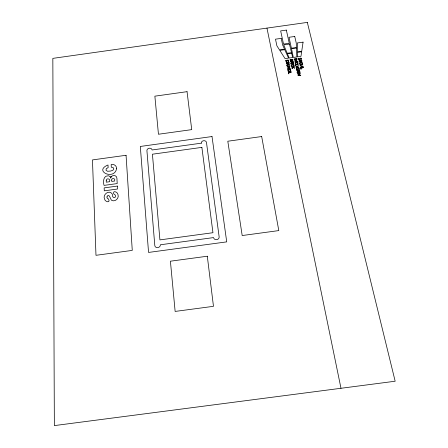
<?xml version="1.0" encoding="UTF-8"?>
<svg xmlns="http://www.w3.org/2000/svg" width="448" height="448" viewBox="0 0 448 448"><rect width="100%" height="100%" fill="white"/><g stroke="black" fill="none" stroke-linecap="round" stroke-linejoin="round"><path stroke-width="0.67" d="M292.65 60.211L291.995 60.514L291.598 59.718L292.527 59.59L292.639 60.094M297.993 63.106L297.836 62.412A0.98 0.745 -1.4 0 0 297.427 62.143L295.288 62.44A0.935 0.706 -1.4 0 0 295.064 62.72L295.26 63.571A0.907 0.689 -1.4 0 0 296.038 63.834L296.055 63.577A0.577 0.437 -1.4 0 1 295.518 63.437L295.344 62.877A0.661 0.504 -1.4 0 1 295.529 62.614L297.354 62.395A0.683 0.515 -1.4 0 1 297.618 62.608L297.702 62.972A0.661 0.498 -1.4 0 1 297.17 63.42L297.226 63.672A0.952 0.722 -1.4 0 0 297.993 63.106M111.188 176.865C112.627 174.642 116.827 175.196 116.883 178.153A7.112 5.824 -18.3 0 1 116.922 178.528L117.208 183.579L104.037 185.388C103.051 182.241 103.13 175.644 107.985 175.829C109.39 175.274 110.118 177.817 111.222 176.809M110.774 177.923L110.617 177.946A3.517 2.873 -18.5 0 0 110.242 176.926M292.202 60.788L292.258 60.788A0.885 0.672 -1.7 0 0 292.46 60.766L292.6 60.721A0.622 0.47 -1.7 0 0 292.891 60.497L292.768 59.293L289.94 59.69L290.489 61.006A0.683 0.515 -1.8 0 0 290.791 61.102L290.97 61.102A0.935 0.711 -1.8 0 0 291.2 61.068L291.262 61.051A0.638 0.487 -1.8 0 0 291.631 60.743L291.676 60.525A0.638 0.482 -1.7 0 0 292.197 60.799M296.296 67.256L296.229 66.836A0.655 0.498 -1.3 0 1 296.486 66.522L298.654 65.895L296.38 66.276A0.974 0.745 -1.3 0 0 295.949 66.696L296.134 67.508A0.963 0.734 -1.3 0 0 296.716 67.794L299.023 67.53L296.783 67.542A0.666 0.504 -1.3 0 1 296.33 67.306M266.958 28.106L340.984 388.276M292.807 62.961A1.075 0.818 -1.7 0 1 292.561 62.989L292.482 62.989A0.801 0.61 -1.7 0 1 291.844 62.681L290.73 63.291L291.721 62.44L291.598 61.891L290.405 61.802L293.238 61.404L293.384 62.558A0.773 0.588 -1.7 0 1 292.958 62.916M110.774 177.923A3.13 2.565 -17.9 0 1 111.188 176.854M106.221 180.6L106.288 182.174L109.609 181.72C111.054 178.674 106.232 177.565 106.221 180.6M106.971 196.918C106.882 197.826 107.475 198.901 108.478 198.89C111.042 203.582 104.798 201.802 104.58 199.063C102.284 194.55 109.273 189.459 112.134 193.878A7.101 5.88 -19.6 0 1 112.504 194.863C111.742 196.98 114.951 199.041 115.511 196.526C115.629 196 115.455 195.261 115.175 194.958C113.842 194.415 112.868 192.987 114.089 191.716C115.808 191.531 117.527 192.707 117.93 194.398C119.549 198.229 114.918 202.518 111.39 200.178C110.292 198.206 108.595 192.472 106.971 196.918M111.692 180.012L111.759 181.423L114.654 181.026C115.847 178.125 111.429 177.576 111.692 180.012M116.586 168.61C114.486 180.734 93.1 171.041 108.002 164.982L108.136 167.681L106.282 168.599L106.03 170.324L107.526 171.27L110.611 171.052L112.913 170.279L113.77 168.907L113.12 167.535L111.306 167.244L111.166 164.545C113.781 163.772 116.81 165.754 116.586 168.61M298.805 58.918L298.805 58.974A1.226 0.924 -1.2 0 0 298.833 59.153L299.611 59.489L299.88 58.705A1.271 0.958 -1.2 0 1 299.925 58.509L300.037 58.33A0.666 0.504 -1.2 0 1 300.35 58.139L300.692 58.094A0.722 0.543 -1.2 0 1 301.022 58.173L301.319 58.402A1.288 0.974 -1.2 0 1 301.493 58.996L301.314 59.366A0.728 0.549 -1.2 0 1 301.039 59.534L300.793 59.326L301.19 58.822A1.092 0.823 -1.2 0 0 301.146 58.666L300.384 58.43L300.003 59.562A0.627 0.476 -1.3 0 1 299.757 59.73L299.331 59.797A0.739 0.56 -1.3 0 1 298.917 59.685L298.558 59.265A1.725 1.305 -1.2 0 1 298.491 59.007L298.564 58.598A0.818 0.622 -1.3 0 1 299.152 58.229L298.805 58.918M296.699 69.059L296.699 69.115A1.238 0.941 -1.2 0 0 296.733 69.294L297.511 69.636L297.786 68.841A1.282 0.974 -1.1 0 1 297.83 68.645L297.942 68.46A0.672 0.51 -1.2 0 1 298.262 68.264L298.603 68.225A0.728 0.554 -1.2 0 1 298.934 68.303L299.236 68.538A1.299 0.991 -1.2 0 1 299.41 69.143L299.23 69.513A0.734 0.56 -1.2 0 1 298.95 69.686L298.704 69.474L299.102 68.964A1.098 0.84 -1.2 0 0 299.062 68.807L298.267 68.583L297.909 69.714A0.633 0.482 -1.2 0 1 297.657 69.888L297.231 69.95A0.745 0.571 -1.2 0 1 296.811 69.838L296.453 69.412A1.736 1.327 -1.2 0 1 296.386 69.143L296.453 68.729A0.829 0.633 -1.3 0 1 297.052 68.354L296.699 69.059M293.115 62.283L292.309 62.698L291.9 61.852L292.998 61.695L293.115 62.283M299.499 63.241L299.746 63.93A0.907 0.689 -1.1 0 0 300.524 64.193L300.541 63.935A0.577 0.437 -1.1 0 1 300.003 63.795L299.824 63.23A0.661 0.504 -1.1 0 1 300.009 62.972L301.834 62.754A0.683 0.515 -1.1 0 1 302.103 62.966L302.193 63.33A0.661 0.498 -1.1 0 1 301.655 63.778L301.711 64.03A0.952 0.722 -1.1 0 0 302.478 63.465L302.322 62.77A0.98 0.745 -1.1 0 0 301.913 62.502L299.768 62.798A0.935 0.711 -1.1 0 0 299.544 63.078L299.499 63.241M297.102 72.156L297.343 72.856A0.991 0.756 -1.1 0 0 297.685 73.069L299.835 72.772A1.008 0.773 -1.1 0 0 300.104 72.397L299.936 71.68A1.014 0.778 -1.1 0 0 299.522 71.394L297.377 71.691A0.974 0.745 -1.1 0 0 297.147 71.982L297.102 72.156M298.99 60.995L299.23 61.678A0.98 0.745 -1.2 0 0 299.566 61.891L301.694 61.594A0.997 0.756 -1.1 0 0 301.958 61.225L301.795 60.525A1.008 0.762 -1.1 0 0 301.386 60.245L299.258 60.542A0.963 0.728 -1.2 0 0 299.034 60.827L298.99 60.995M299.298 61.046L299.421 61.46A0.7 0.532 -1.2 0 0 299.706 61.662L301.459 61.415A0.734 0.554 -1.1 0 0 301.678 61.029A0.896 0.678 -1.1 0 0 301.644 60.838L301.588 60.721A0.722 0.543 -1.1 0 0 301.246 60.474L299.494 60.721A0.694 0.526 -1.2 0 0 299.309 60.984L299.298 61.046M287.05 65.274L287.162 65.682A0.661 0.504 -2 0 0 287.61 65.918L289.839 65.906L287.543 66.17A0.963 0.734 -2 0 1 286.961 65.89L286.787 65.078A0.969 0.739 -2 0 1 287.218 64.658L289.481 64.277L287.325 64.904A0.655 0.498 -2 0 0 287.062 65.218L287.062 65.218M291.172 65.363L291.413 66.052A0.907 0.689 -1.7 0 0 292.191 66.315L292.208 66.052A0.577 0.437 -1.7 0 1 291.67 65.912L291.497 65.352A0.661 0.504 -1.7 0 1 291.682 65.089L293.513 64.876A0.683 0.521 -1.6 0 1 293.776 65.089L293.86 65.453A0.661 0.504 -1.6 0 1 293.322 65.901L293.378 66.153A0.952 0.728 -1.6 0 0 294.146 65.582L293.994 64.887A0.98 0.745 -1.6 0 0 293.586 64.618L291.441 64.915A0.935 0.711 -1.7 0 0 291.217 65.195L291.172 65.363M297.416 72.206L297.539 72.632A0.706 0.538 -1.1 0 0 297.83 72.834L299.594 72.587A0.739 0.566 -1.1 0 0 299.818 72.195A0.907 0.694 -1.1 0 0 299.785 71.999L299.723 71.882A0.728 0.554 -1.1 0 0 299.382 71.63L297.612 71.882A0.7 0.538 -1.1 0 0 297.427 72.145L297.416 72.206M287.75 69.86L287.986 70.554A0.913 0.694 -1.8 0 0 288.764 70.823L288.786 70.56A0.577 0.442 -1.8 0 1 288.243 70.414L288.075 69.849A0.666 0.51 -1.8 0 1 288.26 69.586L290.097 69.367A0.683 0.521 -1.8 0 1 290.36 69.586L290.444 69.95A0.661 0.504 -1.8 0 1 289.906 70.403L289.957 70.655A0.958 0.734 -1.8 0 0 290.73 70.084L290.578 69.384A0.98 0.75 -1.8 0 0 290.17 69.11L288.019 69.412A0.935 0.717 -1.8 0 0 287.795 69.692L287.75 69.86M285.779 60.771L286.014 61.454A0.902 0.683 -2.1 0 0 286.787 61.718L286.81 61.46A0.571 0.437 -2.1 0 1 286.272 61.32L286.104 60.76A0.661 0.498 -2.1 0 1 286.289 60.502L288.109 60.29A0.678 0.515 -2 0 1 288.372 60.497L288.456 60.805A0.655 0.498 -2 0 1 287.918 61.309L287.969 61.555A0.946 0.717 -2 0 0 288.736 60.99L288.585 60.301A0.974 0.739 -2 0 0 288.187 60.032L286.054 60.329A0.93 0.706 -2.1 0 0 285.83 60.609L285.779 60.771M286.25 62.938L286.485 63.627A0.98 0.745 -2 0 0 286.821 63.834L288.943 63.543A0.997 0.756 -2 0 0 289.212 63.168L289.061 62.468A1.002 0.762 -2 0 0 288.652 62.188L286.524 62.485A0.963 0.734 -2 0 0 286.3 62.77L286.25 62.938M286.558 62.989L286.675 63.409A0.7 0.532 -2 0 0 286.961 63.605L288.714 63.358A0.728 0.554 -2 0 0 288.932 62.972A0.896 0.678 -2 0 0 288.904 62.782L288.848 62.67A0.717 0.543 -2 0 0 288.506 62.423L286.821 62.625A0.694 0.526 -2 0 0 286.574 62.927L286.558 62.989M291.435 60.446L290.64 60.782L290.293 59.903L291.301 59.758L291.435 60.446M301.644 51.772L300.955 56.375L297.455 56.868L297.41 52.366L301.644 51.772M303.072 42.134L301.722 51.229L297.405 51.839L297.31 42.946L303.072 42.134M293.356 67.536L291.911 68.634L293.087 67.379L291.558 67.043L294.409 66.646L293.076 67.105L294.756 68.186L293.356 67.536M299.88 73.898L297.892 75.611L300.77 75.208L298.413 75.275L300.39 73.55L297.522 73.948L299.88 73.898M289.481 66.948L287.504 68.639L290.354 68.242L288.014 68.309L289.996 66.606L287.146 67.004L289.481 66.948M296.727 60.004L294.767 61.678L297.601 61.281L295.277 61.348L297.237 59.662L294.403 60.06L296.727 60.004M303.162 66.304L300.485 67.486L301.252 66.864L301.062 66.041L300.07 65.671L303.162 66.304M302.719 66.237L301.51 66.752L301.353 66.074L302.719 66.226M307.328 22.4L52.836 58.369L54.359 425.6L395.164 381.226L307.328 22.4M286.339 30.1L280.655 30.901L283.528 44.078L289.279 43.266L286.339 30.1M281.215 38.371L275.492 39.178L276.898 45.819L279.49 49.885L284.53 49.179L282.654 45.007L281.215 38.371M294.739 36.467L289.016 37.274L291.402 48.21L296.442 47.505L296.262 43.092L294.739 36.467M289.458 44.05L283.696 44.862L287.207 53.273L291.519 52.662L289.458 44.05M284.749 49.672L279.798 50.366L285.057 58.61L288.551 58.117L284.749 49.672M296.458 48.026L291.508 48.72L293.322 57.45L296.822 56.958L296.458 48.026M291.642 53.178L287.414 53.771L289.19 58.027L292.684 57.534L291.642 53.178M297.018 58.699L294.185 59.097L297.018 58.699M293.709 63.504L290.864 63.902L293.709 63.504M298.256 64.165L295.411 64.562L295.697 65.828L295.999 65.789L295.77 64.77L298.256 64.165M302.747 64.523L299.902 64.921L302.747 64.523M303.458 67.586L300.602 67.99L300.894 69.266L301.196 69.222L300.961 68.202L303.458 67.586M290.993 71.154L288.131 71.557L290.993 71.154M299.645 70.263L296.783 70.661L299.645 70.263M291.206 72.139L288.344 72.542L288.624 73.825L288.926 73.786L288.702 72.755L291.206 72.139M187.051 91.672L154.868 96.169L158.452 134.243L191.727 129.629L187.051 91.672M212.01 136.545L140.308 146.457L148.557 252.431L226.722 241.875L212.01 136.545M201.326 143.175L152.051 149.979A2.598 2.106 -13.7 0 0 149.307 148.232A2.598 2.106 -13.7 0 0 146.922 150.69L154.806 245.532A2.806 2.453 -17 0 0 157.791 247.615A2.806 2.453 -17 0 0 160.35 244.782L213.584 237.586A2.806 2.464 -8.3 0 0 216.686 239.658A2.806 2.464 -8.3 0 0 219.139 236.83L206.472 142.464A2.598 2.111 -8.5 0 0 203.622 140.728A2.598 2.111 -8.5 0 0 201.326 143.175M126.062 155.277L92.456 159.919L95.984 255.31L132.272 250.404L126.062 155.277M261.682 136.545L227.802 141.226L242.189 235.542L278.802 230.591L261.682 136.545M201.874 147.381L152.421 154.207L159.919 239.893L212.951 232.714L201.874 147.381M117.348 186.077L104.149 187.891L104.283 190.831L117.516 189.017L117.348 186.077M207.306 256.228L170.408 261.201L175.14 311.427L213.472 306.326L207.306 256.228"/></g></svg>
